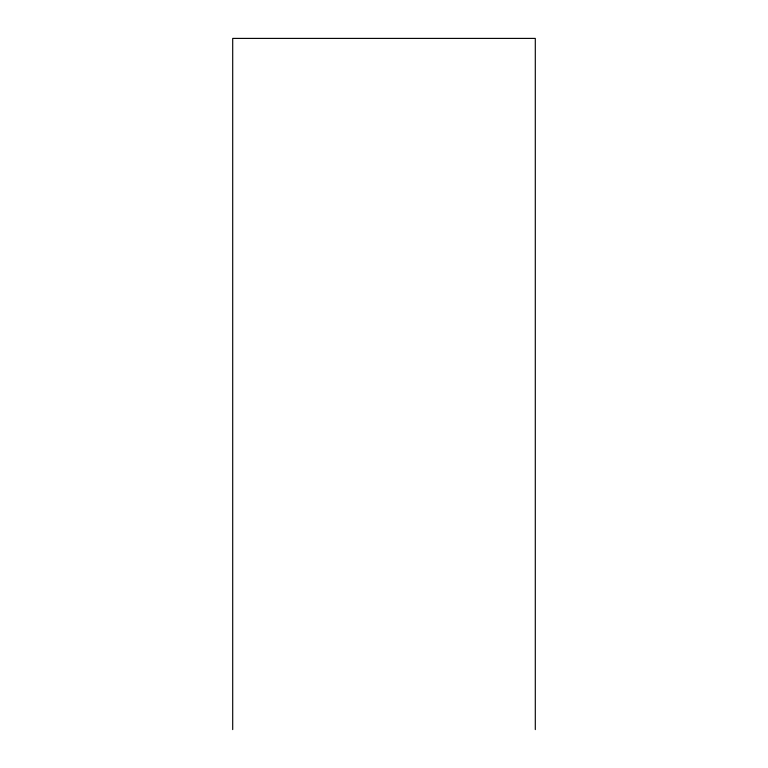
<?xml version="1.0" encoding="UTF-8"?>
<svg xmlns="http://www.w3.org/2000/svg" width="768" height="768" viewBox="0 0 768 768"><rect width="100%" height="100%" fill="white"/><g stroke="black" fill="none" stroke-linecap="round" stroke-linejoin="round"><path stroke-width="1.15" d="M535.296 729.6L535.296 38.4L232.704 38.4L232.704 729.6"/></g></svg>
